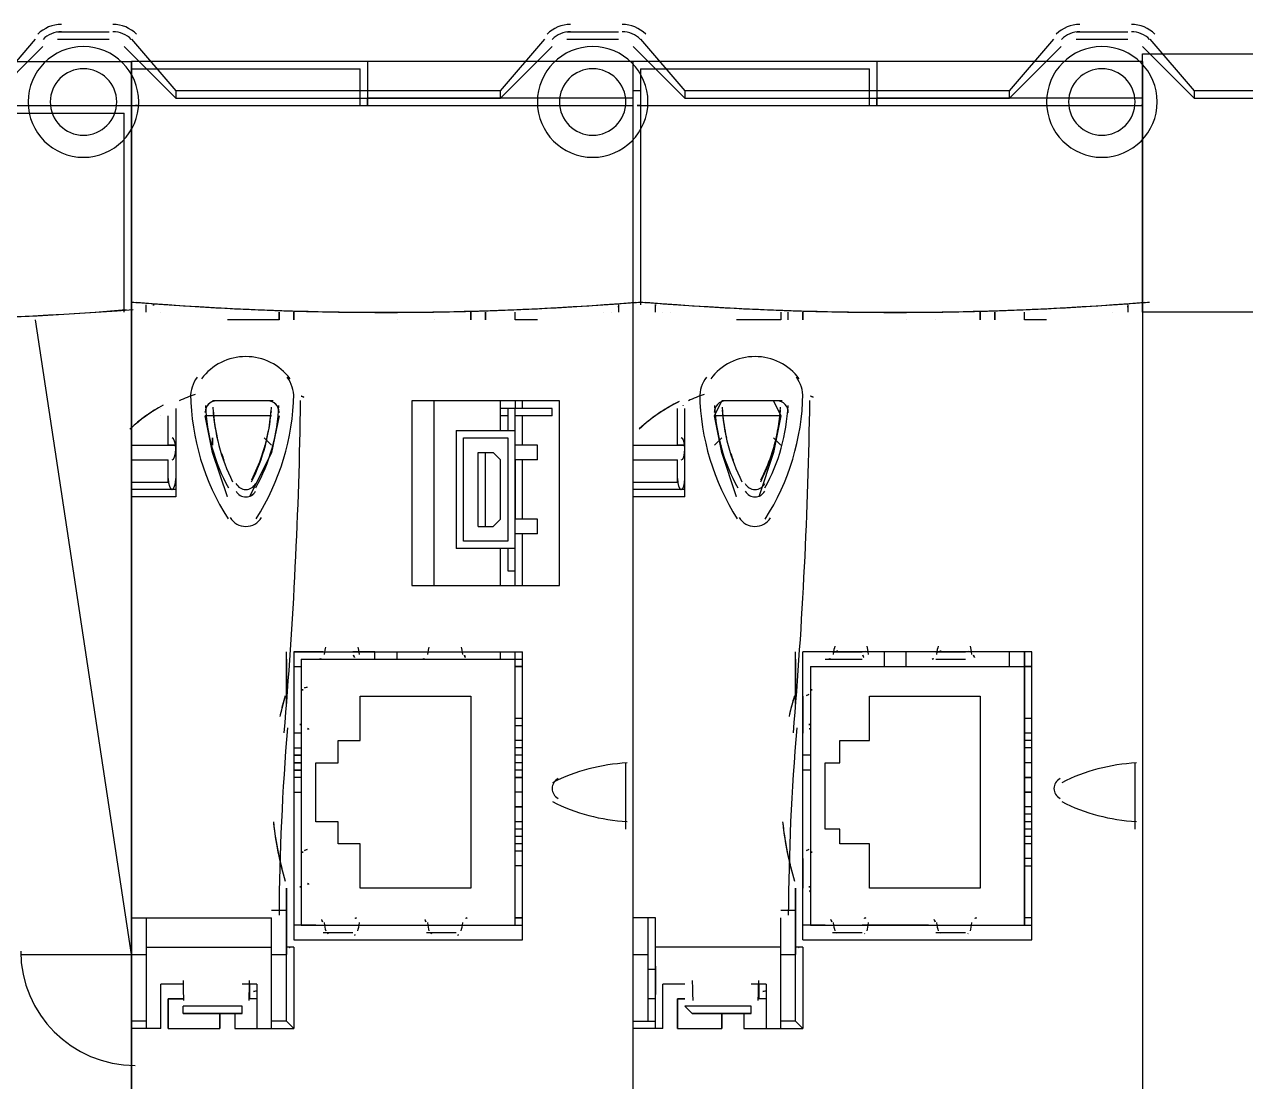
# Model space of a CAD drawing. Header units: inches. Extents: x 100535554 to 201081702, y 63708552 to 127420865.
# Drawn here: x 100541677.68 to 100541693.1, y 63710572.58 to 63710585.92 of the extents above; entities that cross this region are included whole.
import ezdxf

# ---------------------------------------------------------------- set-up
doc = ezdxf.new("R2010")
doc.units = ezdxf.units.IN
doc.header["$MEASUREMENT"] = 0

msp = doc.modelspace()

# ---------------------------------------------------------------- linework, layer by layer
at = {"color": 7, "linetype": 'Continuous', "lineweight": 25, "true_color": 0x000007}
for p, q in [((100541677.265, 63710585.084), (100541677.824, 63710585.736)), ((100541678.103, 63710585.829), (100541678.756, 63710585.829)), ((100541678.103, 63710585.736), (100541678.756, 63710585.736)), ((100541679.035, 63710585.736), (100541679.594, 63710585.084)), ((100541683.695, 63710585.084), (100541684.254, 63710585.736)), ((100541684.533, 63710585.829), (100541685.186, 63710585.829)), ((100541684.533, 63710585.736), (100541685.186, 63710585.736)), ((100541685.465, 63710585.736), (100541686.024, 63710585.084)), ((100541690.125, 63710585.084), (100541690.684, 63710585.736)), ((100541690.964, 63710585.829), (100541691.616, 63710585.829)), ((100541690.964, 63710585.736), (100541691.616, 63710585.736)), ((100541691.895, 63710585.736), (100541692.455, 63710585.084)), ((100541665.429, 63710585.456), (100541679.035, 63710585.456)), ((100541679.035, 63710565.42), (100541679.035, 63710585.456)), ((100541682.017, 63710585.456), (100541682.017, 63710584.99)), ((100541682.017, 63710585.456), (100541682.017, 63710584.897)), ((100541688.447, 63710585.456), (100541688.447, 63710584.99)), ((100541688.447, 63710585.456), (100541688.447, 63710584.897)), ((100541679.035, 63710585.363), (100541679.035, 63710582.381)), ((100541679.035, 63710585.363), (100541681.924, 63710585.363)), ((100541681.924, 63710584.897), (100541681.924, 63710585.363)), ((100541685.465, 63710585.363), (100541685.465, 63710582.381)), ((100541685.465, 63710585.363), (100541688.354, 63710585.363)), ((100541688.354, 63710584.897), (100541688.354, 63710585.363)), ((100541679.035, 63710585.084), (100541679.035, 63710585.084)), ((100541683.695, 63710585.084), (100541679.594, 63710585.084)), ((100541679.594, 63710585.084), (100541679.594, 63710584.99)), ((100541682.017, 63710584.897), (100541682.017, 63710584.99)), ((100541685.372, 63710584.99), (100541682.017, 63710584.99)), ((100541683.695, 63710584.99), (100541683.695, 63710585.084)), ((100541685.465, 63710585.084), (100541685.372, 63710585.084)), ((100541690.125, 63710585.084), (100541686.024, 63710585.084)), ((100541686.024, 63710585.084), (100541686.024, 63710584.99)), ((100541688.447, 63710584.897), (100541688.447, 63710584.99)), ((100541691.802, 63710584.99), (100541688.447, 63710584.99)), ((100541690.125, 63710584.99), (100541690.125, 63710585.084)), ((100541696.555, 63710585.084), (100541692.455, 63710585.084)), ((100541692.455, 63710585.084), (100541692.455, 63710584.99)), ((100541675.587, 63710584.897), (100541679.035, 63710584.897)), ((100541679.035, 63710584.897), (100541685.372, 63710584.897)), ((100541684.72, 63710584.897), (100541684.72, 63710584.897)), ((100541685.093, 63710584.897), (100541685.093, 63710584.897)), ((100541685.186, 63710584.897), (100541685.186, 63710584.897)), ((100541685.372, 63710582.381), (100541685.372, 63710584.897)), ((100541685.465, 63710584.897), (100541691.802, 63710584.897)), ((100541691.15, 63710584.897), (100541691.15, 63710584.897)), ((100541691.429, 63710584.897), (100541691.429, 63710584.897)), ((100541691.616, 63710584.897), (100541691.616, 63710584.897)), ((100541691.802, 63710582.381), (100541691.802, 63710584.897)), ((100541672.605, 63710584.804), (100541678.942, 63710584.804)), ((100541678.942, 63710582.288), (100541678.942, 63710584.804)), ((100541679.222, 63710582.288), (100541679.222, 63710582.381)), ((100541685.186, 63710582.381), (100541685.186, 63710582.288)), ((100541685.652, 63710582.288), (100541685.652, 63710582.381)), ((100541691.616, 63710582.381), (100541691.616, 63710582.288)), ((100541679.035, 63710574.18), (100541677.824, 63710582.195)), ((100541679.222, 63710582.288), (100541679.222, 63710582.288)), ((100541679.408, 63710582.288), (100541679.408, 63710582.288)), ((100541679.408, 63710582.288), (100541679.408, 63710582.288)), ((100541680.247, 63710582.195), (100541680.247, 63710582.195)), ((100541680.899, 63710582.195), (100541680.247, 63710582.195)), ((100541680.526, 63710582.195), (100541680.526, 63710582.195)), ((100541680.526, 63710582.195), (100541680.526, 63710582.195)), ((100541680.899, 63710582.288), (100541680.899, 63710582.195)), ((100541680.899, 63710582.195), (100541680.899, 63710582.288)), ((100541681.085, 63710582.195), (100541681.085, 63710582.288)), ((100541681.085, 63710582.288), (100541681.085, 63710582.195)), ((100541682.39, 63710582.195), (100541682.39, 63710582.195)), ((100541682.856, 63710582.195), (100541682.856, 63710582.195)), ((100541683.322, 63710582.288), (100541683.322, 63710582.195)), ((100541683.322, 63710582.195), (100541683.322, 63710582.288)), ((100541683.508, 63710582.195), (100541683.508, 63710582.288)), ((100541683.508, 63710582.288), (100541683.508, 63710582.195)), ((100541683.508, 63710582.195), (100541683.508, 63710582.195)), ((100541683.881, 63710582.195), (100541683.881, 63710582.288)), ((100541683.881, 63710582.195), (100541683.881, 63710582.195)), ((100541684.161, 63710582.195), (100541683.881, 63710582.195)), ((100541683.974, 63710582.195), (100541683.974, 63710582.195)), ((100541684.161, 63710582.195), (100541684.161, 63710582.195)), ((100541684.999, 63710582.288), (100541684.999, 63710582.288)), ((100541685.093, 63710582.288), (100541685.093, 63710582.288)), ((100541685.186, 63710582.288), (100541685.186, 63710582.288)), ((100541685.652, 63710582.288), (100541685.652, 63710582.288)), ((100541685.745, 63710582.288), (100541685.745, 63710582.288)), ((100541685.838, 63710582.288), (100541685.838, 63710582.288)), ((100541686.677, 63710582.195), (100541686.677, 63710582.195)), ((100541687.236, 63710582.195), (100541686.677, 63710582.195)), ((100541686.956, 63710582.195), (100541686.956, 63710582.195)), ((100541686.956, 63710582.195), (100541686.956, 63710582.195)), ((100541687.236, 63710582.288), (100541687.236, 63710582.195)), ((100541687.329, 63710582.195), (100541687.329, 63710582.288)), ((100541687.515, 63710582.195), (100541687.515, 63710582.288)), ((100541687.515, 63710582.288), (100541687.515, 63710582.195)), ((100541688.82, 63710582.195), (100541688.82, 63710582.195)), ((100541689.193, 63710582.195), (100541689.193, 63710582.195)), ((100541689.752, 63710582.288), (100541689.752, 63710582.195)), ((100541689.752, 63710582.195), (100541689.752, 63710582.288)), ((100541689.938, 63710582.195), (100541689.938, 63710582.288)), ((100541689.938, 63710582.288), (100541689.938, 63710582.195)), ((100541689.938, 63710582.195), (100541689.938, 63710582.195)), ((100541690.311, 63710582.195), (100541690.311, 63710582.288)), ((100541690.311, 63710582.195), (100541690.311, 63710582.195)), ((100541690.311, 63710582.195), (100541690.311, 63710582.195)), ((100541690.591, 63710582.195), (100541690.311, 63710582.195)), ((100541690.591, 63710582.195), (100541690.591, 63710582.195)), ((100541691.616, 63710582.288), (100541691.616, 63710582.288)), ((100541680.06, 63710581.17), (100541680.06, 63710581.17)), ((100541680.713, 63710581.17), (100541680.06, 63710581.17)), ((100541680.713, 63710581.17), (100541680.713, 63710581.17)), ((100541682.576, 63710581.17), (100541682.576, 63710578.84)), ((100541684.44, 63710581.17), (100541682.576, 63710581.17)), ((100541682.856, 63710578.84), (100541682.856, 63710581.17)), ((100541683.695, 63710580.797), (100541683.695, 63710581.17)), ((100541683.881, 63710581.17), (100541683.881, 63710581.076)), ((100541683.974, 63710581.076), (100541683.974, 63710581.17)), ((100541684.44, 63710578.84), (100541684.44, 63710581.17)), ((100541686.49, 63710581.17), (100541686.49, 63710581.17)), ((100541687.143, 63710581.17), (100541686.49, 63710581.17)), ((100541687.143, 63710581.17), (100541687.143, 63710581.17)), ((100541679.408, 63710581.076), (100541679.408, 63710581.076)), ((100541679.501, 63710580.61), (100541679.501, 63710580.983)), ((100541679.501, 63710580.61), (100541679.501, 63710580.983)), ((100541679.501, 63710580.983), (100541679.501, 63710580.983)), ((100541679.594, 63710581.076), (100541679.594, 63710579.958)), ((100541679.967, 63710580.983), (100541679.967, 63710580.983)), ((100541680.806, 63710580.983), (100541679.967, 63710580.983)), ((100541680.06, 63710580.983), (100541680.06, 63710580.983)), ((100541680.713, 63710580.983), (100541680.713, 63710580.983)), ((100541680.899, 63710580.983), (100541680.899, 63710580.983)), ((100541684.347, 63710581.076), (100541683.695, 63710581.076)), ((100541683.788, 63710580.983), (100541683.695, 63710580.983)), ((100541683.788, 63710581.076), (100541683.788, 63710580.797)), ((100541683.881, 63710581.076), (100541683.788, 63710581.076)), ((100541683.881, 63710580.61), (100541683.881, 63710581.076)), ((100541684.347, 63710580.983), (100541683.881, 63710580.983)), ((100541683.974, 63710580.61), (100541683.974, 63710580.983)), ((100541684.347, 63710580.983), (100541684.347, 63710581.076)), ((100541685.931, 63710580.61), (100541685.931, 63710581.076)), ((100541685.931, 63710580.61), (100541685.931, 63710581.076)), ((100541686.024, 63710579.958), (100541686.024, 63710581.076)), ((100541686.397, 63710580.983), (100541686.397, 63710580.983)), ((100541687.236, 63710580.983), (100541686.397, 63710580.983)), ((100541686.49, 63710580.983), (100541686.49, 63710580.983)), ((100541687.143, 63710580.983), (100541687.143, 63710580.983)), ((100541687.236, 63710580.983), (100541687.236, 63710580.983)), ((100541683.136, 63710580.797), (100541683.136, 63710579.306)), ((100541683.136, 63710580.797), (100541683.881, 63710580.797)), ((100541683.229, 63710579.399), (100541683.229, 63710580.704)), ((100541683.229, 63710580.704), (100541683.788, 63710580.704)), ((100541683.788, 63710580.704), (100541683.788, 63710579.399)), ((100541683.881, 63710579.306), (100541683.881, 63710580.797)), ((100541683.881, 63710580.704), (100541683.881, 63710580.704)), ((100541679.501, 63710580.61), (100541679.501, 63710580.61)), ((100541680.06, 63710580.61), (100541680.06, 63710580.61)), ((100541680.713, 63710580.61), (100541680.713, 63710580.61)), ((100541683.415, 63710579.585), (100541683.415, 63710580.517)), ((100541683.415, 63710580.517), (100541683.601, 63710580.517)), ((100541683.508, 63710579.585), (100541683.508, 63710580.517)), ((100541683.601, 63710580.517), (100541683.695, 63710580.424)), ((100541684.161, 63710580.61), (100541683.881, 63710580.61)), ((100541684.161, 63710580.424), (100541684.161, 63710580.61)), ((100541685.931, 63710580.61), (100541685.931, 63710580.61)), ((100541686.49, 63710580.61), (100541686.49, 63710580.61)), ((100541687.143, 63710580.61), (100541687.143, 63710580.61)), ((100541679.035, 63710580.424), (100541679.501, 63710580.424)), ((100541679.501, 63710580.145), (100541679.501, 63710580.424)), ((100541679.501, 63710580.145), (100541679.501, 63710580.424)), ((100541683.695, 63710579.679), (100541683.695, 63710580.424)), ((100541683.881, 63710580.424), (100541683.881, 63710579.679)), ((100541684.161, 63710580.424), (100541683.881, 63710580.424)), ((100541683.974, 63710579.679), (100541683.974, 63710580.424)), ((100541685.372, 63710580.424), (100541685.931, 63710580.424)), ((100541685.931, 63710580.145), (100541685.931, 63710580.424)), ((100541685.931, 63710580.145), (100541685.931, 63710580.424)), ((100541679.035, 63710580.145), (100541679.501, 63710580.145)), ((100541685.372, 63710580.145), (100541685.931, 63710580.145)), ((100541679.594, 63710579.958), (100541679.035, 63710579.958)), ((100541680.247, 63710579.958), (100541680.247, 63710579.958)), ((100541680.526, 63710579.958), (100541680.526, 63710579.958)), ((100541686.024, 63710579.958), (100541685.372, 63710579.958)), ((100541686.677, 63710579.958), (100541686.677, 63710579.958)), ((100541686.956, 63710579.958), (100541686.956, 63710579.958)), ((100541683.415, 63710579.585), (100541683.601, 63710579.585)), ((100541683.695, 63710579.679), (100541683.601, 63710579.585)), ((100541684.161, 63710579.679), (100541683.881, 63710579.679)), ((100541684.161, 63710579.492), (100541684.161, 63710579.679)), ((100541683.881, 63710578.84), (100541683.881, 63710579.492)), ((100541684.161, 63710579.492), (100541683.881, 63710579.492)), ((100541683.974, 63710578.84), (100541683.974, 63710579.492)), ((100541683.881, 63710579.306), (100541683.136, 63710579.306)), ((100541683.788, 63710579.399), (100541683.229, 63710579.399)), ((100541683.695, 63710578.84), (100541683.695, 63710579.306)), ((100541683.788, 63710579.306), (100541683.788, 63710579.026)), ((100541683.881, 63710579.399), (100541683.881, 63710579.399)), ((100541683.788, 63710579.026), (100541683.881, 63710579.026)), ((100541682.576, 63710578.84), (100541684.44, 63710578.84)), ((100541680.992, 63710577.349), (100541680.992, 63710578.001)), ((100541680.992, 63710577.908), (100541680.992, 63710577.349)), ((100541681.085, 63710578.001), (100541681.085, 63710574.367)), ((100541681.179, 63710577.908), (100541681.179, 63710574.553)), ((100541681.179, 63710577.908), (100541683.974, 63710577.908)), ((100541681.458, 63710577.908), (100541681.831, 63710577.908)), ((100541682.11, 63710578.001), (100541681.831, 63710578.001)), ((100541682.11, 63710577.908), (100541682.11, 63710578.001)), ((100541682.39, 63710577.908), (100541682.39, 63710578.001)), ((100541682.763, 63710577.908), (100541683.136, 63710577.908)), ((100541683.695, 63710577.908), (100541683.695, 63710578.001)), ((100541683.881, 63710574.553), (100541683.881, 63710578.001)), ((100541683.881, 63710574.553), (100541683.881, 63710577.908)), ((100541683.974, 63710577.908), (100541683.974, 63710578.001)), ((100541683.974, 63710574.367), (100541683.974, 63710578.001)), ((100541687.422, 63710577.349), (100541687.422, 63710578.001)), ((100541687.422, 63710577.908), (100541687.422, 63710577.349)), ((100541687.515, 63710574.367), (100541687.515, 63710578.001)), ((100541690.404, 63710578.001), (100541687.515, 63710578.001)), ((100541687.795, 63710577.908), (100541688.261, 63710577.908)), ((100541687.888, 63710578.001), (100541688.261, 63710578.001)), ((100541688.541, 63710578.001), (100541688.541, 63710577.815)), ((100541688.82, 63710577.815), (100541688.82, 63710578.001)), ((100541689.193, 63710578.001), (100541689.566, 63710578.001)), ((100541689.193, 63710577.908), (100541689.566, 63710577.908)), ((100541690.125, 63710577.815), (100541690.125, 63710578.001)), ((100541690.311, 63710577.815), (100541690.311, 63710578.001)), ((100541690.404, 63710574.367), (100541690.404, 63710578.001)), ((100541681.085, 63710577.815), (100541681.179, 63710577.815)), ((100541683.974, 63710577.815), (100541683.974, 63710577.815)), ((100541687.609, 63710577.815), (100541687.609, 63710574.553)), ((100541687.609, 63710577.815), (100541690.404, 63710577.815)), ((100541690.311, 63710577.815), (100541690.311, 63710577.815)), ((100541681.179, 63710577.442), (100541681.179, 63710577.069)), ((100541681.924, 63710576.883), (100541681.924, 63710577.442)), ((100541681.924, 63710577.442), (100541683.322, 63710577.442)), ((100541683.322, 63710577.442), (100541683.322, 63710575.019)), ((100541687.515, 63710577.442), (100541687.515, 63710576.976)), ((100541688.354, 63710576.883), (100541688.354, 63710577.442)), ((100541688.354, 63710577.442), (100541689.752, 63710577.442)), ((100541689.752, 63710577.442), (100541689.752, 63710575.019)), ((100541680.992, 63710577.349), (100541680.992, 63710577.349)), ((100541687.422, 63710577.349), (100541687.422, 63710577.349)), ((100541683.974, 63710577.162), (100541683.881, 63710577.162)), ((100541683.974, 63710577.069), (100541683.974, 63710577.162)), ((100541690.404, 63710577.162), (100541690.311, 63710577.162)), ((100541690.311, 63710576.976), (100541690.311, 63710577.162)), ((100541681.179, 63710576.976), (100541681.085, 63710576.976)), ((100541683.974, 63710577.069), (100541683.881, 63710577.069)), ((100541690.404, 63710576.976), (100541690.311, 63710576.976)), ((100541681.644, 63710576.603), (100541681.644, 63710576.883)), ((100541681.644, 63710576.883), (100541681.924, 63710576.883)), ((100541683.974, 63710576.883), (100541683.881, 63710576.883)), ((100541683.974, 63710576.79), (100541683.974, 63710576.883)), ((100541687.981, 63710576.603), (100541687.981, 63710576.883)), ((100541687.981, 63710576.883), (100541688.354, 63710576.883)), ((100541690.404, 63710576.883), (100541690.311, 63710576.883)), ((100541690.311, 63710576.79), (100541690.311, 63710576.883)), ((100541681.085, 63710576.79), (100541681.179, 63710576.79)), ((100541683.974, 63710576.79), (100541683.881, 63710576.79)), ((100541683.974, 63710576.696), (100541683.881, 63710576.696)), ((100541687.609, 63710576.696), (100541687.515, 63710576.696)), ((100541690.404, 63710576.79), (100541690.311, 63710576.79)), ((100541681.365, 63710575.858), (100541681.365, 63710576.603)), ((100541681.365, 63710576.603), (100541681.644, 63710576.603)), ((100541683.974, 63710576.603), (100541683.881, 63710576.603)), ((100541683.974, 63710576.51), (100541683.881, 63710576.51)), ((100541683.974, 63710576.417), (100541683.974, 63710576.51)), ((100541685.279, 63710575.765), (100541685.279, 63710576.603)), ((100541687.609, 63710576.51), (100541687.515, 63710576.51)), ((100541687.795, 63710575.765), (100541687.795, 63710576.603)), ((100541687.795, 63710576.603), (100541687.981, 63710576.603)), ((100541690.404, 63710576.603), (100541690.311, 63710576.603)), ((100541690.404, 63710576.603), (100541690.311, 63710576.603)), ((100541691.709, 63710575.765), (100541691.709, 63710576.603)), ((100541681.179, 63710576.417), (100541681.085, 63710576.417)), ((100541690.311, 63710576.417), (100541690.311, 63710576.417)), ((100541681.085, 63710576.231), (100541681.179, 63710576.231)), ((100541683.974, 63710576.231), (100541683.881, 63710576.231)), ((100541683.974, 63710576.231), (100541683.881, 63710576.231)), ((100541683.974, 63710576.231), (100541683.974, 63710576.231)), ((100541690.311, 63710576.231), (100541690.311, 63710576.231)), ((100541683.974, 63710576.044), (100541683.974, 63710576.044)), ((100541690.404, 63710576.044), (100541690.311, 63710576.044)), ((100541690.311, 63710575.951), (100541690.311, 63710576.044)), ((100541690.404, 63710575.951), (100541690.311, 63710575.951)), ((100541681.644, 63710575.858), (100541681.365, 63710575.858)), ((100541681.644, 63710575.578), (100541681.644, 63710575.858)), ((100541683.974, 63710575.858), (100541683.881, 63710575.858)), ((100541683.974, 63710575.765), (100541683.881, 63710575.765)), ((100541683.974, 63710575.765), (100541683.974, 63710575.858)), ((100541687.981, 63710575.765), (100541687.795, 63710575.765)), ((100541687.981, 63710575.578), (100541687.981, 63710575.765)), ((100541690.404, 63710575.858), (100541690.311, 63710575.858)), ((100541690.311, 63710575.765), (100541690.311, 63710575.858)), ((100541690.404, 63710575.765), (100541690.311, 63710575.765)), ((100541681.924, 63710575.578), (100541681.644, 63710575.578)), ((100541681.924, 63710575.019), (100541681.924, 63710575.578)), ((100541683.974, 63710575.671), (100541683.881, 63710575.671)), ((100541683.974, 63710575.578), (100541683.881, 63710575.578)), ((100541683.974, 63710575.578), (100541683.974, 63710575.671)), ((100541688.354, 63710575.578), (100541687.981, 63710575.578)), ((100541688.354, 63710575.019), (100541688.354, 63710575.578)), ((100541690.404, 63710575.671), (100541690.311, 63710575.671)), ((100541690.311, 63710575.578), (100541690.311, 63710575.671)), ((100541690.404, 63710575.578), (100541690.311, 63710575.578)), ((100541683.974, 63710575.485), (100541683.881, 63710575.485)), ((100541683.974, 63710575.299), (100541683.974, 63710575.485)), ((100541681.179, 63710575.392), (100541681.179, 63710575.019)), ((100541683.974, 63710575.299), (100541683.881, 63710575.299)), ((100541687.515, 63710575.392), (100541687.515, 63710575.019)), ((100541690.404, 63710575.392), (100541690.311, 63710575.392)), ((100541690.311, 63710575.299), (100541690.311, 63710575.392)), ((100541690.311, 63710575.299), (100541690.404, 63710575.299)), ((100541680.992, 63710575.019), (100541680.992, 63710575.019)), ((100541683.322, 63710575.019), (100541681.924, 63710575.019)), ((100541687.422, 63710575.019), (100541687.422, 63710575.019)), ((100541689.752, 63710575.019), (100541688.354, 63710575.019)), ((100541679.222, 63710574.646), (100541679.222, 63710573.994)), ((100541679.222, 63710574.646), (100541679.222, 63710573.248)), ((100541679.222, 63710574.646), (100541679.222, 63710574.18)), ((100541680.992, 63710574.739), (100541680.806, 63710574.739)), ((100541680.806, 63710573.248), (100541680.806, 63710574.646)), ((100541680.992, 63710574.739), (100541680.992, 63710574.18)), ((100541685.652, 63710574.646), (100541685.372, 63710574.646)), ((100541685.558, 63710574.646), (100541685.558, 63710573.994)), ((100541685.558, 63710574.646), (100541685.558, 63710574.18)), ((100541685.652, 63710573.248), (100541685.652, 63710574.646)), ((100541687.422, 63710574.739), (100541687.236, 63710574.739)), ((100541687.422, 63710574.739), (100541687.422, 63710574.18)), ((100541690.404, 63710574.646), (100541690.311, 63710574.646)), ((100541690.404, 63710574.646), (100541690.311, 63710574.646)), ((100541681.365, 63710574.553), (100541681.085, 63710574.553)), ((100541681.179, 63710574.553), (100541683.974, 63710574.553)), ((100541681.458, 63710574.553), (100541681.831, 63710574.553)), ((100541687.795, 63710574.553), (100541687.515, 63710574.553)), ((100541687.609, 63710574.553), (100541690.404, 63710574.553)), ((100541687.795, 63710574.553), (100541688.261, 63710574.553)), ((100541689.1, 63710574.553), (100541688.261, 63710574.553)), ((100541681.085, 63710574.367), (100541683.974, 63710574.367)), ((100541681.458, 63710574.46), (100541681.831, 63710574.46)), ((100541682.763, 63710574.46), (100541683.136, 63710574.46)), ((100541687.515, 63710574.367), (100541690.404, 63710574.367)), ((100541687.888, 63710574.46), (100541688.261, 63710574.46)), ((100541689.193, 63710574.46), (100541689.566, 63710574.46)), ((100541677.637, 63710574.18), (100541679.035, 63710574.18)), ((100541679.035, 63710574.18), (100541679.222, 63710574.18)), ((100541679.222, 63710574.274), (100541680.806, 63710574.274)), ((100541679.222, 63710574.18), (100541679.222, 63710573.994)), ((100541680.806, 63710574.18), (100541680.992, 63710574.18)), ((100541680.992, 63710574.274), (100541680.992, 63710574.274)), ((100541681.085, 63710574.274), (100541680.992, 63710574.274)), ((100541680.992, 63710574.274), (100541680.992, 63710574.274)), ((100541681.085, 63710574.274), (100541680.992, 63710574.274)), ((100541680.992, 63710573.342), (100541680.992, 63710574.274)), ((100541681.085, 63710574.274), (100541681.085, 63710573.248)), ((100541685.372, 63710574.18), (100541685.558, 63710574.18)), ((100541685.558, 63710574.18), (100541685.558, 63710573.994)), ((100541687.236, 63710574.274), (100541685.652, 63710574.274)), ((100541687.236, 63710574.274), (100541687.236, 63710574.274)), ((100541687.236, 63710574.274), (100541687.236, 63710574.274)), ((100541687.236, 63710574.18), (100541687.422, 63710574.18)), ((100541687.422, 63710574.274), (100541687.422, 63710574.274)), ((100541687.515, 63710574.274), (100541687.422, 63710574.274)), ((100541687.422, 63710574.274), (100541687.422, 63710574.274)), ((100541687.515, 63710574.274), (100541687.422, 63710574.274)), ((100541687.422, 63710573.342), (100541687.422, 63710574.274)), ((100541687.515, 63710574.274), (100541687.515, 63710573.248)), ((100541679.222, 63710573.994), (100541679.222, 63710573.994)), ((100541679.222, 63710573.994), (100541679.222, 63710573.994)), ((100541679.222, 63710573.994), (100541679.222, 63710573.994)), ((100541685.652, 63710573.994), (100541685.558, 63710573.994)), ((100541685.558, 63710573.994), (100541685.558, 63710573.994)), ((100541685.558, 63710573.994), (100541685.558, 63710573.994)), ((100541679.408, 63710573.248), (100541679.408, 63710573.808)), ((100541679.687, 63710573.808), (100541679.408, 63710573.808)), ((100541680.619, 63710573.808), (100541680.433, 63710573.808)), ((100541680.526, 63710573.808), (100541680.526, 63710573.621)), ((100541680.619, 63710573.808), (100541680.619, 63710573.248)), ((100541685.745, 63710573.248), (100541685.745, 63710573.808)), ((100541686.024, 63710573.808), (100541685.745, 63710573.808)), ((100541687.05, 63710573.808), (100541686.863, 63710573.808)), ((100541686.956, 63710573.808), (100541686.956, 63710573.621)), ((100541687.05, 63710573.808), (100541687.05, 63710573.248)), ((100541679.222, 63710573.621), (100541679.222, 63710573.342)), ((100541679.222, 63710573.621), (100541679.222, 63710573.621)), ((100541679.222, 63710573.621), (100541679.222, 63710573.621)), ((100541679.222, 63710573.621), (100541679.222, 63710573.342)), ((100541679.501, 63710573.621), (100541679.501, 63710573.621)), ((100541680.619, 63710573.621), (100541680.526, 63710573.621)), ((100541685.558, 63710573.621), (100541685.558, 63710573.342)), ((100541685.652, 63710573.621), (100541685.558, 63710573.621)), ((100541685.558, 63710573.621), (100541685.558, 63710573.621)), ((100541685.558, 63710573.621), (100541685.558, 63710573.342)), ((100541685.931, 63710573.621), (100541685.931, 63710573.621)), ((100541687.05, 63710573.621), (100541686.956, 63710573.621)), ((100541679.687, 63710573.435), (100541679.687, 63710573.528)), ((100541680.433, 63710573.528), (100541679.687, 63710573.528)), ((100541679.687, 63710573.435), (100541679.687, 63710573.435)), ((100541680.34, 63710573.435), (100541680.34, 63710573.248)), ((100541680.433, 63710573.435), (100541680.433, 63710573.528)), ((100541680.433, 63710573.435), (100541680.433, 63710573.435)), ((100541686.118, 63710573.435), (100541686.024, 63710573.528)), ((100541686.863, 63710573.528), (100541686.024, 63710573.528)), ((100541686.118, 63710573.435), (100541686.118, 63710573.435)), ((100541686.77, 63710573.435), (100541686.77, 63710573.248)), ((100541686.863, 63710573.435), (100541686.863, 63710573.528)), ((100541686.863, 63710573.435), (100541686.863, 63710573.435)), ((100541679.222, 63710573.342), (100541679.035, 63710573.342)), ((100541679.408, 63710573.248), (100541679.035, 63710573.248)), ((100541679.222, 63710573.342), (100541679.222, 63710573.342)), ((100541679.222, 63710573.342), (100541679.222, 63710573.342)), ((100541679.501, 63710573.248), (100541680.153, 63710573.248)), ((100541685.745, 63710573.248), (100541685.372, 63710573.248)), ((100541685.558, 63710573.342), (100541685.558, 63710573.342)), ((100541685.931, 63710573.248), (100541686.49, 63710573.248))]:
    msp.add_line(p, q, dxfattribs=at)
for points in [[(100541672.512, 63710585.643), (100541673.164, 63710584.99), (100541677.265, 63710584.99), (100541677.917, 63710585.643)], [(100541678.942, 63710585.643), (100541679.594, 63710584.99), (100541683.695, 63710584.99), (100541684.347, 63710585.643)], [(100541685.372, 63710585.643), (100541686.024, 63710584.99), (100541690.125, 63710584.99), (100541690.777, 63710585.643)], [(100541691.802, 63710585.643), (100541692.455, 63710584.99), (100541696.555, 63710584.99), (100541697.207, 63710585.643)], [(100541679.035, 63710585.456), (100541679.035, 63710582.288), (100541679.035, 63710565.42)], [(100541685.372, 63710585.456), (100541682.017, 63710585.456), (100541679.035, 63710585.456)], [(100541685.372, 63710565.42), (100541685.372, 63710582.288), (100541685.372, 63710585.456)], [(100541691.802, 63710585.456), (100541688.447, 63710585.456), (100541685.372, 63710585.456)], [(100541685.372, 63710565.42), (100541685.372, 63710582.288), (100541685.372, 63710585.456)], [(100541698.512, 63710582.288), (100541691.802, 63710582.288), (100541691.802, 63710585.55), (100541695.157, 63710585.55)], [(100541691.802, 63710585.456), (100541691.802, 63710582.288), (100541691.802, 63710565.42)], [(100541682.017, 63710584.897), (100541685.093, 63710584.897), (100541685.186, 63710584.897), (100541685.372, 63710584.897)], [(100541688.447, 63710584.897), (100541691.429, 63710584.897), (100541691.616, 63710584.897), (100541691.802, 63710584.897)], [(100541691.802, 63710582.288), (100541691.802, 63710565.42), (100541698.512, 63710565.42)], [(100541686.677, 63710579.958), (100541686.49, 63710580.517), (100541686.397, 63710580.983), (100541686.49, 63710581.17)], [(100541687.143, 63710581.17), (100541687.236, 63710580.983), (100541687.143, 63710580.517), (100541686.956, 63710579.958)], [(100541680.247, 63710579.958), (100541680.06, 63710580.517), (100541679.967, 63710580.983)], [(100541680.899, 63710580.983), (100541680.806, 63710580.517), (100541680.526, 63710579.958)], [(100541679.035, 63710580.61), (100541679.501, 63710580.61), (100541679.594, 63710580.61), (100541679.501, 63710580.61)], [(100541685.372, 63710580.61), (100541685.931, 63710580.61), (100541686.024, 63710580.61), (100541685.931, 63710580.61)], [(100541679.594, 63710580.051), (100541679.501, 63710580.051), (100541679.035, 63710580.051)], [(100541686.024, 63710580.051), (100541685.931, 63710580.051), (100541685.372, 63710580.051)], [(100541681.458, 63710578.001), (100541681.085, 63710578.001), (100541683.974, 63710578.001)], [(100541690.311, 63710578.001), (100541690.311, 63710574.553), (100541690.311, 63710577.815)], [(100541690.311, 63710576.417), (100541690.404, 63710576.417), (100541690.311, 63710576.417), (100541690.404, 63710576.417)], [(100541680.992, 63710574.274), (100541680.992, 63710575.019), (100541680.992, 63710574.739)], [(100541687.422, 63710574.274), (100541687.422, 63710575.019), (100541687.422, 63710574.739)], [(100541679.035, 63710574.646), (100541679.222, 63710574.646), (100541680.806, 63710574.646)], [(100541687.236, 63710573.248), (100541687.236, 63710574.274), (100541687.236, 63710574.646)], [(100541681.831, 63710574.553), (100541682.763, 63710574.553), (100541683.136, 63710574.553), (100541683.974, 63710574.553)], [(100541689.193, 63710574.553), (100541689.566, 63710574.553), (100541690.404, 63710574.553)], [(100541679.222, 63710573.994), (100541679.222, 63710573.808), (100541679.222, 63710573.621)], [(100541685.558, 63710573.994), (100541685.558, 63710573.808), (100541685.558, 63710573.621)], [(100541680.34, 63710573.248), (100541680.806, 63710573.248), (100541681.085, 63710573.248)], [(100541681.085, 63710573.248), (100541680.992, 63710573.342), (100541680.806, 63710573.342)], [(100541685.372, 63710573.342), (100541685.558, 63710573.342), (100541685.652, 63710573.342)], [(100541686.77, 63710573.248), (100541687.236, 63710573.248), (100541687.515, 63710573.248)], [(100541687.515, 63710573.248), (100541687.422, 63710573.342), (100541687.236, 63710573.342)]]:
    msp.add_lwpolyline(points, dxfattribs=at)
for points in [[(100541691.429, 63710582.288), (100541691.429, 63710582.288)], [(100541679.408, 63710580.983), (100541679.408, 63710580.983)], [(100541682.017, 63710578.001), (100541682.017, 63710578.001)], [(100541683.881, 63710577.815), (100541683.974, 63710577.815)], [(100541690.311, 63710577.815), (100541690.404, 63710577.815)], [(100541681.179, 63710576.696), (100541681.085, 63710576.696)], [(100541681.179, 63710576.603), (100541681.085, 63710576.603)], [(100541681.179, 63710576.603), (100541681.085, 63710576.603)], [(100541681.085, 63710576.51), (100541681.179, 63710576.51)], [(100541683.881, 63710576.417), (100541683.974, 63710576.417)], [(100541690.311, 63710576.231), (100541690.404, 63710576.231)], [(100541683.881, 63710576.044), (100541683.974, 63710576.044)], [(100541683.881, 63710574.646), (100541683.974, 63710574.646)], [(100541679.501, 63710573.248), (100541679.501, 63710573.621)], [(100541679.501, 63710573.621), (100541679.687, 63710573.621)], [(100541685.931, 63710573.621), (100541685.931, 63710573.248)], [(100541685.931, 63710573.621), (100541686.024, 63710573.621)], [(100541680.433, 63710573.435), (100541679.687, 63710573.435)], [(100541680.153, 63710573.435), (100541680.153, 63710573.248)], [(100541686.863, 63710573.435), (100541686.118, 63710573.435)], [(100541686.49, 63710573.435), (100541686.49, 63710573.248)]]:
    msp.add_lwpolyline(points, close=True, dxfattribs=at)
at = {"color": 7, "linetype": 'Continuous', "lineweight": -2, "true_color": 0x000007}
for points in [[(100541680.06, 63710580.704), (100541680.06, 63710580.61)], [(100541680.713, 63710580.704), (100541680.806, 63710580.61)], [(100541686.49, 63710580.704), (100541686.397, 63710580.61)], [(100541687.143, 63710580.704), (100541687.236, 63710580.61)]]:
    msp.add_lwpolyline(points, close=True, dxfattribs=at)
at = {"color": 7, "linetype": 'Continuous', "lineweight": 25, "true_color": 0x000007}
for points in [[(100541678.15, 63710585.922), (100541678.039, 63710585.922), (100541677.932, 63710585.878), (100541677.853, 63710585.8)], [(100541679.099, 63710585.8), (100541679.02, 63710585.878), (100541678.913, 63710585.922), (100541678.802, 63710585.922)], [(100541684.58, 63710585.922), (100541684.469, 63710585.922), (100541684.362, 63710585.878), (100541684.283, 63710585.8)], [(100541685.529, 63710585.8), (100541685.45, 63710585.878), (100541685.344, 63710585.922), (100541685.232, 63710585.922)], [(100541691.01, 63710585.922), (100541690.899, 63710585.922), (100541690.792, 63710585.878), (100541690.714, 63710585.8)], [(100541691.959, 63710585.8), (100541691.88, 63710585.878), (100541691.774, 63710585.922), (100541691.662, 63710585.922)], [(100541678.15, 63710585.829), (100541678.063, 63710585.829), (100541677.98, 63710585.795), (100541677.919, 63710585.734)], [(100541679.033, 63710585.734), (100541678.972, 63710585.795), (100541678.889, 63710585.829), (100541678.802, 63710585.829)], [(100541684.58, 63710585.829), (100541684.493, 63710585.829), (100541684.41, 63710585.795), (100541684.349, 63710585.734)], [(100541685.463, 63710585.734), (100541685.402, 63710585.795), (100541685.319, 63710585.829), (100541685.232, 63710585.829)], [(100541691.01, 63710585.829), (100541690.924, 63710585.829), (100541690.841, 63710585.795), (100541690.779, 63710585.734)], [(100541691.893, 63710585.734), (100541691.832, 63710585.795), (100541691.749, 63710585.829), (100541691.662, 63710585.829)], [(100541678.429, 63710585.643), (100541678.043, 63710585.643), (100541677.73, 63710585.33), (100541677.73, 63710584.944)], [(100541679.128, 63710584.944), (100541679.128, 63710585.33), (100541678.815, 63710585.643), (100541678.429, 63710585.643)], [(100541684.86, 63710585.643), (100541684.474, 63710585.643), (100541684.161, 63710585.33), (100541684.161, 63710584.944)], [(100541685.558, 63710584.944), (100541685.558, 63710585.33), (100541685.246, 63710585.643), (100541684.86, 63710585.643)], [(100541691.29, 63710585.643), (100541690.904, 63710585.643), (100541690.591, 63710585.33), (100541690.591, 63710584.944)], [(100541691.989, 63710584.944), (100541691.989, 63710585.33), (100541691.676, 63710585.643), (100541691.29, 63710585.643)], [(100541678.429, 63710585.363), (100541678.198, 63710585.363), (100541678.01, 63710585.175), (100541678.01, 63710584.944)], [(100541678.849, 63710584.944), (100541678.849, 63710585.175), (100541678.661, 63710585.363), (100541678.429, 63710585.363)], [(100541684.86, 63710585.363), (100541684.628, 63710585.363), (100541684.44, 63710585.175), (100541684.44, 63710584.944)], [(100541685.279, 63710584.944), (100541685.279, 63710585.175), (100541685.091, 63710585.363), (100541684.86, 63710585.363)], [(100541691.29, 63710585.363), (100541691.058, 63710585.363), (100541690.87, 63710585.175), (100541690.87, 63710584.944)], [(100541691.709, 63710584.944), (100541691.709, 63710585.175), (100541691.521, 63710585.363), (100541691.29, 63710585.363)], [(100541677.73, 63710584.944), (100541677.73, 63710584.558), (100541678.043, 63710584.245), (100541678.429, 63710584.245)], [(100541678.01, 63710584.944), (100541678.01, 63710584.712), (100541678.198, 63710584.524), (100541678.429, 63710584.524)], [(100541678.429, 63710584.245), (100541678.815, 63710584.245), (100541679.128, 63710584.558), (100541679.128, 63710584.944)], [(100541678.429, 63710584.524), (100541678.661, 63710584.524), (100541678.849, 63710584.712), (100541678.849, 63710584.944)], [(100541679.085, 63710584.897), (100541679.105, 63710584.897), (100541679.126, 63710584.897), (100541679.146, 63710584.897)], [(100541684.161, 63710584.944), (100541684.161, 63710584.558), (100541684.474, 63710584.245), (100541684.86, 63710584.245)], [(100541684.44, 63710584.944), (100541684.44, 63710584.712), (100541684.628, 63710584.524), (100541684.86, 63710584.524)], [(100541684.86, 63710584.245), (100541685.246, 63710584.245), (100541685.558, 63710584.558), (100541685.558, 63710584.944)], [(100541684.86, 63710584.524), (100541685.091, 63710584.524), (100541685.279, 63710584.712), (100541685.279, 63710584.944)], [(100541685.422, 63710584.897), (100541685.442, 63710584.897), (100541685.463, 63710584.897), (100541685.483, 63710584.897)], [(100541685.448, 63710584.897), (100541685.468, 63710584.897), (100541685.488, 63710584.897), (100541685.508, 63710584.897)], [(100541690.591, 63710584.944), (100541690.591, 63710584.558), (100541690.904, 63710584.245), (100541691.29, 63710584.245)], [(100541690.87, 63710584.944), (100541690.87, 63710584.712), (100541691.058, 63710584.524), (100541691.29, 63710584.524)], [(100541691.29, 63710584.245), (100541691.676, 63710584.245), (100541691.989, 63710584.558), (100541691.989, 63710584.944)], [(100541691.29, 63710584.524), (100541691.521, 63710584.524), (100541691.709, 63710584.712), (100541691.709, 63710584.944)], [(100541691.785, 63710584.897), (100541691.805, 63710584.897), (100541691.825, 63710584.897), (100541691.845, 63710584.897)], [(100541679.038, 63710582.418), (100541679.106, 63710582.413), (100541679.174, 63710582.407), (100541679.242, 63710582.402)], [(100541679.045, 63710582.418), (100541681.178, 63710582.244), (100541683.322, 63710582.244), (100541685.455, 63710582.418)], [(100541679.102, 63710582.415), (100541681.197, 63710582.246), (100541683.303, 63710582.246), (100541685.399, 63710582.415)], [(100541679.249, 63710582.402), (100541679.598, 63710582.376), (100541679.948, 63710582.354), (100541680.299, 63710582.336)], [(100541679.315, 63710582.388), (100541679.315, 63710582.377), (100541679.315, 63710582.365), (100541679.315, 63710582.354)], [(100541684.202, 63710582.336), (100541684.552, 63710582.354), (100541684.902, 63710582.376), (100541685.252, 63710582.402)], [(100541685.186, 63710582.354), (100541685.186, 63710582.365), (100541685.186, 63710582.377), (100541685.186, 63710582.388)], [(100541685.259, 63710582.402), (100541685.327, 63710582.407), (100541685.395, 63710582.413), (100541685.463, 63710582.418)], [(100541685.468, 63710582.418), (100541685.536, 63710582.413), (100541685.604, 63710582.407), (100541685.672, 63710582.402)], [(100541685.475, 63710582.418), (100541687.608, 63710582.244), (100541689.752, 63710582.244), (100541691.885, 63710582.418)], [(100541685.532, 63710582.415), (100541687.627, 63710582.246), (100541689.733, 63710582.246), (100541691.829, 63710582.415)], [(100541685.652, 63710582.388), (100541685.652, 63710582.377), (100541685.652, 63710582.365), (100541685.652, 63710582.354)], [(100541685.679, 63710582.402), (100541686.029, 63710582.376), (100541686.379, 63710582.354), (100541686.729, 63710582.336)], [(100541690.632, 63710582.336), (100541690.982, 63710582.354), (100541691.332, 63710582.376), (100541691.682, 63710582.402)], [(100541691.616, 63710582.354), (100541691.616, 63710582.365), (100541691.616, 63710582.377), (100541691.616, 63710582.388)], [(100541691.689, 63710582.402), (100541691.757, 63710582.407), (100541691.825, 63710582.413), (100541691.893, 63710582.418)], [(100541672.583, 63710582.324), (100541674.737, 63710582.152), (100541676.903, 63710582.152), (100541679.057, 63710582.324)], [(100541672.671, 63710582.322), (100541674.767, 63710582.152), (100541676.873, 63710582.152), (100541678.969, 63710582.322)], [(100541680.299, 63710582.336), (100541680.398, 63710582.331), (100541680.498, 63710582.327), (100541680.597, 63710582.323)], [(100541680.597, 63710582.323), (100541680.701, 63710582.318), (100541680.804, 63710582.314), (100541680.907, 63710582.311)], [(100541680.911, 63710582.311), (100541680.977, 63710582.308), (100541681.042, 63710582.306), (100541681.108, 63710582.304)], [(100541681.108, 63710582.304), (100541681.869, 63710582.282), (100541682.631, 63710582.282), (100541683.393, 63710582.304)], [(100541683.393, 63710582.304), (100541683.458, 63710582.306), (100541683.524, 63710582.308), (100541683.589, 63710582.311)], [(100541683.593, 63710582.311), (100541683.697, 63710582.314), (100541683.8, 63710582.318), (100541683.903, 63710582.323)], [(100541683.903, 63710582.323), (100541684.003, 63710582.327), (100541684.102, 63710582.331), (100541684.202, 63710582.336)], [(100541686.729, 63710582.336), (100541686.828, 63710582.331), (100541686.928, 63710582.327), (100541687.027, 63710582.323)], [(100541687.027, 63710582.323), (100541687.131, 63710582.318), (100541687.234, 63710582.314), (100541687.337, 63710582.311)], [(100541687.341, 63710582.311), (100541687.407, 63710582.308), (100541687.472, 63710582.306), (100541687.538, 63710582.304)], [(100541687.538, 63710582.304), (100541688.299, 63710582.282), (100541689.061, 63710582.282), (100541689.823, 63710582.304)], [(100541689.823, 63710582.304), (100541689.888, 63710582.306), (100541689.954, 63710582.308), (100541690.02, 63710582.311)], [(100541690.023, 63710582.311), (100541690.127, 63710582.314), (100541690.23, 63710582.318), (100541690.333, 63710582.323)], [(100541690.333, 63710582.323), (100541690.433, 63710582.327), (100541690.532, 63710582.331), (100541690.632, 63710582.336)], [(100541680.48, 63710581.729), (100541680.26, 63710581.729), (100541680.052, 63710581.625), (100541679.92, 63710581.449)], [(100541681.039, 63710581.449), (100541680.907, 63710581.625), (100541680.7, 63710581.729), (100541680.48, 63710581.729)], [(100541686.91, 63710581.729), (100541686.69, 63710581.729), (100541686.483, 63710581.625), (100541686.351, 63710581.449)], [(100541687.469, 63710581.449), (100541687.337, 63710581.625), (100541687.13, 63710581.729), (100541686.91, 63710581.729)], [(100541679.865, 63710581.468), (100541679.809, 63710581.393), (100541679.779, 63710581.302), (100541679.781, 63710581.209)], [(100541681.085, 63710581.209), (100541681.087, 63710581.302), (100541681.057, 63710581.393), (100541681.001, 63710581.468)], [(100541686.295, 63710581.468), (100541686.239, 63710581.393), (100541686.209, 63710581.302), (100541686.211, 63710581.209)], [(100541687.515, 63710581.209), (100541687.517, 63710581.302), (100541687.488, 63710581.393), (100541687.432, 63710581.468)], [(100541679.434, 63710581.115), (100541679.283, 63710581.034), (100541679.142, 63710580.932), (100541679.017, 63710580.815)], [(100541679.434, 63710581.115), (100541679.285, 63710581.035), (100541679.147, 63710580.935), (100541679.022, 63710580.82)], [(100541679.839, 63710581.251), (100541679.77, 63710581.228), (100541679.703, 63710581.201), (100541679.638, 63710581.171)], [(100541679.781, 63710581.254), (100541679.791, 63710580.696), (100541679.955, 63710580.152), (100541680.255, 63710579.682)], [(100541680.006, 63710581.126), (100541679.979, 63710581.099), (100541679.965, 63710581.062), (100541679.967, 63710581.024)], [(100541680.106, 63710581.17), (100541680.029, 63710581.169), (100541679.967, 63710581.107), (100541679.967, 63710581.03)], [(100541679.969, 63710581.112), (100541679.985, 63710580.747), (100541680.085, 63710580.391), (100541680.261, 63710580.071)], [(100541680.107, 63710581.17), (100541680.069, 63710581.17), (100541680.032, 63710581.154), (100541680.006, 63710581.126)], [(100541680.48, 63710581.17), (100541680.363, 63710581.17), (100541680.246, 63710581.169), (100541680.128, 63710581.169)], [(100541680.823, 63710581.169), (100541680.706, 63710581.169), (100541680.59, 63710581.17), (100541680.473, 63710581.17)], [(100541680.605, 63710580.071), (100541680.781, 63710580.391), (100541680.881, 63710580.747), (100541680.897, 63710581.112)], [(100541680.611, 63710579.682), (100541680.911, 63710580.152), (100541681.075, 63710580.697), (100541681.085, 63710581.254)], [(100541680.86, 63710581.126), (100541680.834, 63710581.154), (100541680.797, 63710581.17), (100541680.759, 63710581.17)], [(100541680.899, 63710581.03), (100541680.899, 63710581.107), (100541680.837, 63710581.169), (100541680.76, 63710581.17)], [(100541680.899, 63710581.024), (100541680.9, 63710581.062), (100541680.887, 63710581.099), (100541680.86, 63710581.126)], [(100541680.964, 63710576.98), (100541681.082, 63710578.375), (100541681.152, 63710579.773), (100541681.172, 63710581.173)], [(100541681.214, 63710581.216), (100541681.183, 63710581.229), (100541681.152, 63710581.24), (100541681.121, 63710581.251)], [(100541685.941, 63710581.155), (100541685.76, 63710581.067), (100541685.594, 63710580.952), (100541685.447, 63710580.815)], [(100541685.953, 63710581.161), (100541685.77, 63710581.073), (100541685.601, 63710580.958), (100541685.452, 63710580.82)], [(100541686.004, 63710581.117), (100541686.002, 63710581.113), (100541685.999, 63710581.108), (100541685.996, 63710581.104)], [(100541686.269, 63710581.251), (100541686.2, 63710581.228), (100541686.134, 63710581.201), (100541686.068, 63710581.171)], [(100541686.211, 63710581.254), (100541686.221, 63710580.696), (100541686.386, 63710580.152), (100541686.685, 63710579.682)], [(100541686.436, 63710581.126), (100541686.41, 63710581.099), (100541686.396, 63710581.062), (100541686.397, 63710581.024)], [(100541686.399, 63710581.112), (100541686.415, 63710580.747), (100541686.515, 63710580.391), (100541686.691, 63710580.071)], [(100541686.537, 63710581.17), (100541686.499, 63710581.17), (100541686.462, 63710581.154), (100541686.436, 63710581.126)], [(100541686.91, 63710581.17), (100541686.793, 63710581.17), (100541686.676, 63710581.169), (100541686.559, 63710581.169)], [(100541687.253, 63710581.169), (100541687.136, 63710581.169), (100541687.02, 63710581.17), (100541686.903, 63710581.17)], [(100541687.035, 63710580.071), (100541687.211, 63710580.391), (100541687.311, 63710580.747), (100541687.327, 63710581.112)], [(100541687.039, 63710579.679), (100541687.34, 63710580.15), (100541687.505, 63710580.695), (100541687.515, 63710581.254)], [(100541687.29, 63710581.126), (100541687.264, 63710581.154), (100541687.227, 63710581.17), (100541687.189, 63710581.17)], [(100541687.329, 63710581.024), (100541687.331, 63710581.062), (100541687.317, 63710581.099), (100541687.29, 63710581.126)], [(100541687.394, 63710576.98), (100541687.512, 63710578.375), (100541687.582, 63710579.773), (100541687.602, 63710581.173)], [(100541687.645, 63710581.216), (100541687.614, 63710581.229), (100541687.582, 63710581.24), (100541687.551, 63710581.251)], [(100541679.967, 63710581.03), (100541679.967, 63710581.028), (100541679.967, 63710581.026), (100541679.967, 63710581.023)], [(100541680.063, 63710581.092), (100541680.081, 63710580.764), (100541680.166, 63710580.443), (100541680.313, 63710580.15)], [(100541680.066, 63710581.053), (100541680.074, 63710580.936), (100541680.092, 63710580.82), (100541680.118, 63710580.705)], [(100541680.066, 63710581.052), (100541680.073, 63710580.951), (100541680.087, 63710580.85), (100541680.108, 63710580.751)], [(100541680.553, 63710580.15), (100541680.7, 63710580.443), (100541680.785, 63710580.764), (100541680.802, 63710581.092)], [(100541680.758, 63710580.751), (100541680.779, 63710580.85), (100541680.793, 63710580.951), (100541680.8, 63710581.052)], [(100541680.798, 63710581.026), (100541680.799, 63710581.035), (100541680.799, 63710581.044), (100541680.8, 63710581.053)], [(100541680.899, 63710581.023), (100541680.899, 63710581.026), (100541680.899, 63710581.028), (100541680.899, 63710581.03)], [(100541686.397, 63710581.03), (100541686.397, 63710581.028), (100541686.397, 63710581.026), (100541686.397, 63710581.023)], [(100541686.494, 63710581.092), (100541686.511, 63710580.764), (100541686.596, 63710580.443), (100541686.743, 63710580.15)], [(100541686.496, 63710581.053), (100541686.505, 63710580.936), (100541686.522, 63710580.82), (100541686.548, 63710580.705)], [(100541686.496, 63710581.052), (100541686.504, 63710580.951), (100541686.518, 63710580.85), (100541686.538, 63710580.751)], [(100541686.983, 63710580.15), (100541687.131, 63710580.443), (100541687.215, 63710580.764), (100541687.233, 63710581.092)], [(100541687.188, 63710580.751), (100541687.209, 63710580.85), (100541687.223, 63710580.951), (100541687.23, 63710581.052)], [(100541687.228, 63710581.026), (100541687.229, 63710581.035), (100541687.229, 63710581.044), (100541687.23, 63710581.053)], [(100541687.329, 63710581.023), (100541687.329, 63710581.026), (100541687.329, 63710581.028), (100541687.329, 63710581.03)], [(100541679.594, 63710580.564), (100541679.594, 63710580.641), (100541679.573, 63710580.704), (100541679.548, 63710580.704)], [(100541680.554, 63710580.174), (100541680.655, 63710580.37), (100541680.727, 63710580.58), (100541680.767, 63710580.797)], [(100541686.024, 63710580.564), (100541686.024, 63710580.641), (100541686.004, 63710580.704), (100541685.978, 63710580.704)], [(100541686.984, 63710580.174), (100541687.085, 63710580.37), (100541687.157, 63710580.58), (100541687.197, 63710580.797)], [(100541679.548, 63710580.424), (100541679.573, 63710580.424), (100541679.594, 63710580.487), (100541679.594, 63710580.564)], [(100541680.174, 63710580.504), (100541680.183, 63710580.476), (100541680.193, 63710580.449), (100541680.203, 63710580.422)], [(100541685.978, 63710580.424), (100541686.004, 63710580.424), (100541686.024, 63710580.487), (100541686.024, 63710580.564)], [(100541686.604, 63710580.504), (100541686.613, 63710580.476), (100541686.623, 63710580.449), (100541686.633, 63710580.422)], [(100541679.501, 63710580.191), (100541679.501, 63710580.114), (100541679.522, 63710580.051), (100541679.548, 63710580.051)], [(100541679.548, 63710580.051), (100541679.573, 63710580.051), (100541679.594, 63710580.114), (100541679.594, 63710580.191)], [(100541685.931, 63710580.191), (100541685.931, 63710580.114), (100541685.952, 63710580.051), (100541685.978, 63710580.051)], [(100541685.978, 63710580.051), (100541686.004, 63710580.051), (100541686.024, 63710580.114), (100541686.024, 63710580.191)], [(100541680.355, 63710580.128), (100541680.378, 63710580.081), (100541680.427, 63710580.051), (100541680.48, 63710580.051)], [(100541680.357, 63710580.031), (100541680.382, 63710579.986), (100541680.429, 63710579.958), (100541680.48, 63710579.958)], [(100541680.357, 63710580.03), (100541680.382, 63710579.986), (100541680.429, 63710579.958), (100541680.48, 63710579.958)], [(100541680.48, 63710580.051), (100541680.532, 63710580.051), (100541680.581, 63710580.081), (100541680.604, 63710580.128)], [(100541680.48, 63710579.958), (100541680.531, 63710579.958), (100541680.578, 63710579.986), (100541680.602, 63710580.031)], [(100541680.48, 63710579.958), (100541680.531, 63710579.958), (100541680.577, 63710579.986), (100541680.602, 63710580.03)], [(100541686.785, 63710580.128), (100541686.809, 63710580.081), (100541686.857, 63710580.051), (100541686.91, 63710580.051)], [(100541686.787, 63710580.031), (100541686.812, 63710579.986), (100541686.859, 63710579.958), (100541686.91, 63710579.958)], [(100541686.787, 63710580.03), (100541686.812, 63710579.986), (100541686.859, 63710579.958), (100541686.91, 63710579.958)], [(100541686.91, 63710580.051), (100541686.963, 63710580.051), (100541687.011, 63710580.081), (100541687.035, 63710580.128)], [(100541686.91, 63710579.958), (100541686.961, 63710579.958), (100541687.008, 63710579.986), (100541687.032, 63710580.031)], [(100541686.91, 63710579.958), (100541686.961, 63710579.958), (100541687.008, 63710579.986), (100541687.032, 63710580.03)], [(100541680.281, 63710579.697), (100541680.323, 63710579.627), (100541680.399, 63710579.585), (100541680.48, 63710579.585)], [(100541680.48, 63710579.585), (100541680.561, 63710579.585), (100541680.636, 63710579.628), (100541680.678, 63710579.697)], [(100541686.711, 63710579.697), (100541686.753, 63710579.628), (100541686.827, 63710579.586), (100541686.908, 63710579.585)], [(100541686.908, 63710579.585), (100541686.988, 63710579.585), (100541687.063, 63710579.625), (100541687.106, 63710579.693)], [(100541681.485, 63710578.063), (100541681.478, 63710578.041), (100541681.472, 63710578.009), (100541681.468, 63710577.969)], [(100541681.914, 63710577.969), (100541681.91, 63710578.009), (100541681.904, 63710578.041), (100541681.897, 63710578.063)], [(100541682.789, 63710578.063), (100541682.783, 63710578.041), (100541682.777, 63710578.009), (100541682.773, 63710577.969)], [(100541683.219, 63710577.969), (100541683.214, 63710578.009), (100541683.209, 63710578.041), (100541683.202, 63710578.063)], [(100541687.918, 63710578.072), (100541687.91, 63710578.051), (100541687.903, 63710578.015), (100541687.898, 63710577.969)], [(100541688.344, 63710577.969), (100541688.339, 63710578.015), (100541688.332, 63710578.051), (100541688.325, 63710578.072)], [(100541689.223, 63710578.072), (100541689.215, 63710578.051), (100541689.208, 63710578.015), (100541689.203, 63710577.969)], [(100541689.649, 63710577.969), (100541689.644, 63710578.015), (100541689.637, 63710578.051), (100541689.629, 63710578.072)], [(100541681.411, 63710577.908), (100541681.426, 63710577.908), (100541681.439, 63710577.928), (100541681.448, 63710577.962)], [(100541681.841, 63710577.962), (100541681.85, 63710577.928), (100541681.863, 63710577.908), (100541681.877, 63710577.908)], [(100541682.716, 63710577.908), (100541682.731, 63710577.908), (100541682.744, 63710577.928), (100541682.753, 63710577.962)], [(100541683.239, 63710577.962), (100541683.247, 63710577.928), (100541683.261, 63710577.908), (100541683.275, 63710577.908)], [(100541687.842, 63710577.908), (100541687.856, 63710577.908), (100541687.87, 63710577.928), (100541687.878, 63710577.962)], [(100541687.949, 63710578.019), (100541687.947, 63710578.015), (100541687.945, 63710578.012), (100541687.943, 63710578.008)], [(100541688.271, 63710577.962), (100541688.28, 63710577.928), (100541688.293, 63710577.908), (100541688.308, 63710577.908)], [(100541688.299, 63710578.008), (100541688.297, 63710578.012), (100541688.296, 63710578.015), (100541688.294, 63710578.019)], [(100541689.146, 63710577.908), (100541689.161, 63710577.908), (100541689.174, 63710577.928), (100541689.183, 63710577.962)], [(100541689.253, 63710578.019), (100541689.251, 63710578.015), (100541689.25, 63710578.012), (100541689.248, 63710578.008)], [(100541689.604, 63710578.008), (100541689.602, 63710578.012), (100541689.6, 63710578.015), (100541689.599, 63710578.019)], [(100541689.669, 63710577.962), (100541689.678, 63710577.928), (100541689.691, 63710577.908), (100541689.705, 63710577.908)], [(100541681.222, 63710577.546), (100541681.253, 63710577.555), (100541681.272, 63710577.568), (100541681.272, 63710577.582)], [(100541680.978, 63710577.446), (100541680.952, 63710577.361), (100541680.929, 63710577.275), (100541680.909, 63710577.188)], [(100541680.978, 63710577.446), (100541680.954, 63710577.367), (100541680.933, 63710577.288), (100541680.914, 63710577.208)], [(100541681.202, 63710577.524), (100541681.187, 63710577.522), (100541681.173, 63710577.52), (100541681.16, 63710577.518)], [(100541687.408, 63710577.446), (100541687.382, 63710577.361), (100541687.36, 63710577.275), (100541687.339, 63710577.188)], [(100541687.408, 63710577.446), (100541687.384, 63710577.367), (100541687.363, 63710577.288), (100541687.344, 63710577.208)], [(100541687.559, 63710577.453), (100541687.59, 63710577.462), (100541687.609, 63710577.475), (100541687.609, 63710577.489)], [(100541687.632, 63710577.524), (100541687.617, 63710577.522), (100541687.603, 63710577.52), (100541687.59, 63710577.518)], [(100541681.006, 63710577.042), (100541680.94, 63710576.256), (100541680.904, 63710575.468), (100541680.899, 63710574.679)], [(100541681.16, 63710577.086), (100541681.173, 63710577.084), (100541681.187, 63710577.082), (100541681.202, 63710577.08)], [(100541681.272, 63710577.023), (100541681.272, 63710577.036), (100541681.253, 63710577.049), (100541681.222, 63710577.058)], [(100541687.436, 63710577.042), (100541687.37, 63710576.256), (100541687.334, 63710575.468), (100541687.33, 63710574.679)], [(100541687.59, 63710577.086), (100541687.603, 63710577.084), (100541687.617, 63710577.082), (100541687.632, 63710577.08)], [(100541687.609, 63710577.023), (100541687.609, 63710577.036), (100541687.59, 63710577.049), (100541687.559, 63710577.058)], [(100541685.295, 63710576.6), (100541684.967, 63710576.583), (100541684.646, 63710576.498), (100541684.352, 63710576.35)], [(100541691.725, 63710576.6), (100541691.397, 63710576.583), (100541691.076, 63710576.498), (100541690.782, 63710576.35)], [(100541684.424, 63710576.402), (100541684.377, 63710576.378), (100541684.347, 63710576.33), (100541684.347, 63710576.277)], [(100541690.761, 63710576.402), (100541690.714, 63710576.378), (100541690.684, 63710576.33), (100541690.684, 63710576.277)], [(100541684.347, 63710576.277), (100541684.347, 63710576.224), (100541684.377, 63710576.176), (100541684.424, 63710576.152)], [(100541690.684, 63710576.277), (100541690.684, 63710576.224), (100541690.714, 63710576.176), (100541690.761, 63710576.152)], [(100541684.352, 63710576.111), (100541684.646, 63710575.963), (100541684.967, 63710575.878), (100541685.295, 63710575.861)], [(100541690.782, 63710576.111), (100541691.076, 63710575.963), (100541691.397, 63710575.878), (100541691.725, 63710575.861)], [(100541680.828, 63710575.857), (100541680.854, 63710575.603), (100541680.904, 63710575.352), (100541680.978, 63710575.108)], [(100541680.83, 63710575.839), (100541680.856, 63710575.591), (100541680.906, 63710575.347), (100541680.978, 63710575.109)], [(100541687.258, 63710575.857), (100541687.284, 63710575.603), (100541687.335, 63710575.352), (100541687.408, 63710575.108)], [(100541687.26, 63710575.839), (100541687.287, 63710575.591), (100541687.336, 63710575.347), (100541687.408, 63710575.109)], [(100541681.202, 63710575.474), (100541681.187, 63710575.472), (100541681.173, 63710575.47), (100541681.16, 63710575.468)], [(100541681.222, 63710575.496), (100541681.253, 63710575.505), (100541681.272, 63710575.518), (100541681.272, 63710575.532)], [(100541687.559, 63710575.496), (100541687.59, 63710575.505), (100541687.609, 63710575.518), (100541687.609, 63710575.532)], [(100541687.632, 63710575.474), (100541687.617, 63710575.472), (100541687.603, 63710575.47), (100541687.59, 63710575.468)], [(100541681.16, 63710575.036), (100541681.173, 63710575.034), (100541681.187, 63710575.032), (100541681.202, 63710575.03)], [(100541681.272, 63710575.066), (100541681.272, 63710575.079), (100541681.253, 63710575.092), (100541681.222, 63710575.101)], [(100541687.59, 63710575.036), (100541687.603, 63710575.034), (100541687.617, 63710575.032), (100541687.632, 63710575.03)], [(100541687.609, 63710574.972), (100541687.609, 63710574.986), (100541687.59, 63710574.999), (100541687.559, 63710575.008)], [(100541681.448, 63710574.593), (100541681.439, 63710574.626), (100541681.426, 63710574.646), (100541681.411, 63710574.646)], [(100541681.877, 63710574.646), (100541681.863, 63710574.646), (100541681.85, 63710574.626), (100541681.841, 63710574.593)], [(100541682.753, 63710574.593), (100541682.744, 63710574.626), (100541682.731, 63710574.646), (100541682.716, 63710574.646)], [(100541683.275, 63710574.646), (100541683.261, 63710574.646), (100541683.247, 63710574.626), (100541683.239, 63710574.593)], [(100541687.878, 63710574.593), (100541687.87, 63710574.626), (100541687.856, 63710574.646), (100541687.842, 63710574.646)], [(100541688.308, 63710574.646), (100541688.293, 63710574.646), (100541688.28, 63710574.626), (100541688.271, 63710574.593)], [(100541689.183, 63710574.593), (100541689.174, 63710574.626), (100541689.161, 63710574.646), (100541689.146, 63710574.646)], [(100541689.705, 63710574.646), (100541689.691, 63710574.646), (100541689.678, 63710574.626), (100541689.669, 63710574.593)], [(100541681.468, 63710574.585), (100541681.473, 63710574.539), (100541681.48, 63710574.504), (100541681.488, 63710574.482)], [(100541681.894, 63710574.482), (100541681.902, 63710574.504), (100541681.909, 63710574.539), (100541681.914, 63710574.585)], [(100541682.773, 63710574.585), (100541682.778, 63710574.539), (100541682.785, 63710574.504), (100541682.792, 63710574.482)], [(100541683.199, 63710574.482), (100541683.207, 63710574.504), (100541683.214, 63710574.539), (100541683.219, 63710574.585)], [(100541687.898, 63710574.585), (100541687.903, 63710574.539), (100541687.91, 63710574.504), (100541687.918, 63710574.482)], [(100541688.325, 63710574.482), (100541688.332, 63710574.504), (100541688.339, 63710574.539), (100541688.344, 63710574.585)], [(100541689.203, 63710574.585), (100541689.208, 63710574.539), (100541689.215, 63710574.504), (100541689.223, 63710574.482)], [(100541689.629, 63710574.482), (100541689.637, 63710574.504), (100541689.644, 63710574.539), (100541689.649, 63710574.585)], [(100541681.513, 63710574.453), (100541681.518, 63710574.442), (100541681.524, 63710574.431), (100541681.529, 63710574.422)], [(100541681.853, 63710574.422), (100541681.858, 63710574.431), (100541681.864, 63710574.442), (100541681.869, 63710574.453)], [(100541682.818, 63710574.453), (100541682.823, 63710574.442), (100541682.829, 63710574.431), (100541682.834, 63710574.422)], [(100541683.157, 63710574.422), (100541683.163, 63710574.431), (100541683.168, 63710574.442), (100541683.174, 63710574.453)], [(100541687.943, 63710574.453), (100541687.945, 63710574.449), (100541687.947, 63710574.446), (100541687.949, 63710574.442)], [(100541688.294, 63710574.442), (100541688.296, 63710574.446), (100541688.297, 63710574.449), (100541688.299, 63710574.453)], [(100541689.248, 63710574.453), (100541689.25, 63710574.449), (100541689.251, 63710574.446), (100541689.253, 63710574.442)], [(100541689.599, 63710574.442), (100541689.6, 63710574.446), (100541689.602, 63710574.449), (100541689.604, 63710574.453)], [(100541677.637, 63710574.224), (100541677.639, 63710573.427), (100541678.285, 63710572.782), (100541679.082, 63710572.782)], [(100541681.037, 63710574.273), (100541681.03, 63710574.271), (100541681.022, 63710574.252), (100541681.015, 63710574.217)], [(100541687.467, 63710574.273), (100541687.46, 63710574.271), (100541687.452, 63710574.252), (100541687.446, 63710574.217)], [(100541679.222, 63710574.033), (100541679.221, 63710573.914), (100541679.221, 63710573.794), (100541679.222, 63710573.675)], [(100541685.652, 63710574.033), (100541685.652, 63710573.914), (100541685.652, 63710573.794), (100541685.652, 63710573.675)], [(100541679.687, 63710573.854), (100541679.687, 63710573.765), (100541679.69, 63710573.677), (100541679.694, 63710573.6)], [(100541680.52, 63710573.6), (100541680.524, 63710573.677), (100541680.526, 63710573.765), (100541680.526, 63710573.854)], [(100541680.577, 63710573.714), (100541680.613, 63710573.715), (100541680.647, 63710573.731), (100541680.673, 63710573.757)], [(100541686.118, 63710573.854), (100541686.118, 63710573.765), (100541686.12, 63710573.677), (100541686.124, 63710573.6)], [(100541686.95, 63710573.6), (100541686.954, 63710573.677), (100541686.956, 63710573.765), (100541686.956, 63710573.854)], [(100541687.007, 63710573.714), (100541687.043, 63710573.715), (100541687.078, 63710573.731), (100541687.103, 63710573.757)]]:
    msp.add_open_spline(points, degree=3, dxfattribs=at)

doc.saveas('drawing.dxf')
